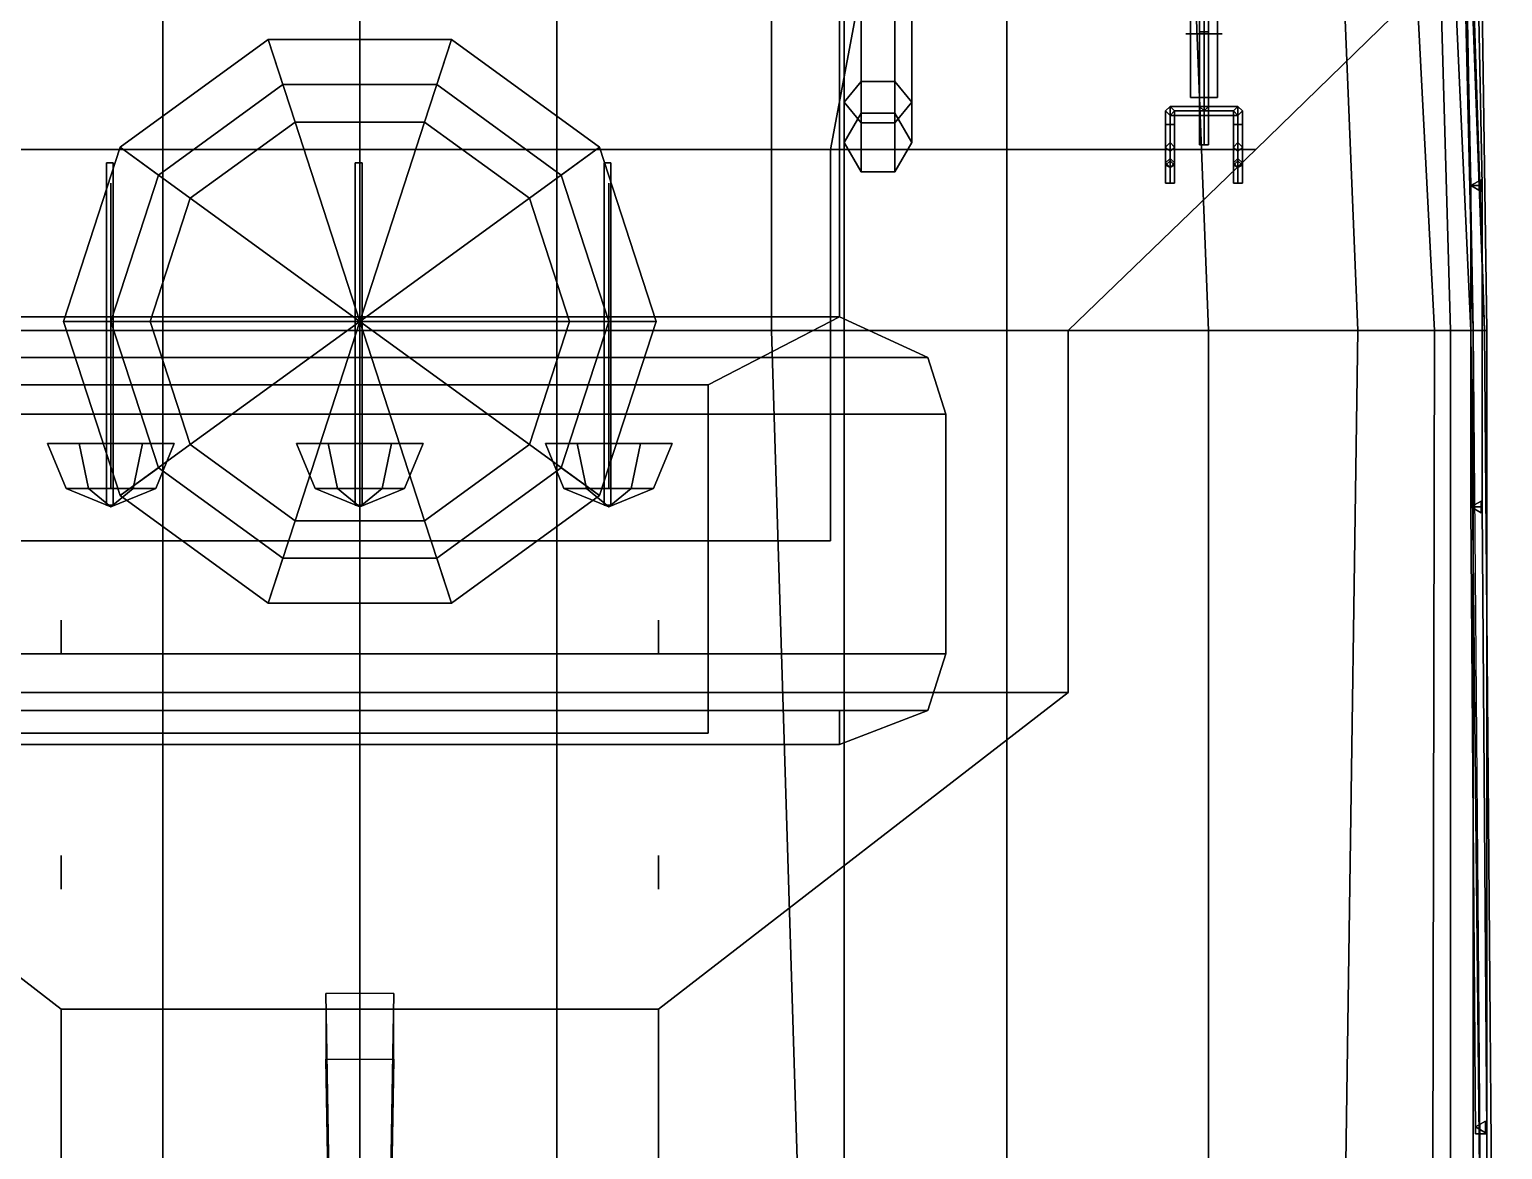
# Model space of a CAD drawing. Header units: millimetres. Extents: x -5 to 5, y -53 to 71.
# Drawn here: x -1.46 to 5.05, y 10.51 to 15.46 of the extents above; entities that cross this region are included whole.
import ezdxf

# ---------------------------------------------------------------- set-up
doc = ezdxf.new("R2010")
doc.units = ezdxf.units.MM
for name, color, linetype in [('boat', 3, 'Continuous'), ('railings', 6, 'Continuous'), ('sleeve', 5, 'Continuous')]:
    doc.layers.add(name, color=color, linetype=linetype)

msp = doc.modelspace()

# ---------------------------------------------------------------- linework, layer by layer
for points in [[(0, 23.96, 5.46), (-2.14, 23.96, 5.44), (-2.14, 14.13, 5.44), (0, 14.13, 5.46)], [(-1.82, 23.96, -2.62), (-0.87, 23.96, -2.79), (-0.87, 14.13, -2.87), (-1.82, 14.13, -2.8)], [(0, 14.13, -2.91), (-0.87, 14.13, -2.87), (-0.87, 23.96, -2.79), (0, 23.96, -2.91)], [(0, 23.96, -2.91), (0.87, 23.96, -2.79), (0.87, 14.13, -2.87), (0, 14.13, -2.91)], [(0, 14.13, 5.46), (2.14, 14.13, 5.44), (2.14, 23.96, 5.44), (0, 23.96, 5.46)], [(1.82, 14.13, -2.8), (0.87, 14.13, -2.87), (0.87, 23.96, -2.79), (1.82, 23.96, -2.62)], [(2.86, 14.13, -2.58), (1.82, 14.13, -2.8), (1.82, 23.96, -2.62), (2.86, 23.96, -2.34)], [(2.14, 14.13, 5.44), (4.82, 14.13, 5.3), (4.54, 23.96, 5.34), (2.14, 23.96, 5.44)], [(3.75, 14.13, -2.24), (2.86, 14.13, -2.58), (2.86, 23.96, -2.34), (3.37, 23.96, -2.08)], [(4.41, 14.13, -1.78), (3.75, 14.13, -2.24), (3.37, 23.96, -2.08), (4.01, 23.96, -1.58)], [(4.75, 14.13, -1.2), (4.41, 14.13, -1.78), (4.01, 23.96, -1.58), (4.24, 23.96, -1.2)], [(4.91, 14.13, -0.54), (4.75, 14.13, -1.2), (4.24, 23.96, -1.2), (4.46, 23.96, -0.54)], [(4.97, 14.13, 0.07), (4.91, 14.13, -0.54), (4.46, 23.96, -0.54), (4.61, 23.96, 0.07)], [(4.82, 14.13, 5.3), (4.98, 14.13, 5.25), (4.84, 23.96, 5.29), (4.54, 23.96, 5.34)], [(4.97, 14.13, 1.33), (4.97, 14.13, 0.07), (4.61, 23.96, 0.07), (4.65, 23.96, 1.33)], [(4.92, 14.13, 2.83), (4.97, 14.13, 1.33), (4.65, 23.96, 1.33), (4.69, 23.96, 2.83)], [(4.92, 14.13, 4.84), (4.92, 14.13, 2.83), (4.69, 23.96, 2.83), (4.74, 23.96, 4.15)], [(4.98, 14.13, 5.25), (4.92, 14.13, 4.84), (4.74, 23.96, 4.15), (4.84, 23.96, 5.29)], [(2.08, 14.93, 5.32), (2.96, 19.61, 5.32), (2.96, 19.61, 7.5), (2.08, 14.93, 7.34)], [(2.12, 14.93, 7.34), (2.12, 19.61, 7.5), (2.12, 19.61, 9.34), (2.12, 14.93, 9.34)], [(2.12, 14.19, 11.21), (2.12, 18.68, 11.21), (2.12, 18.68, 9.34), (2.12, 14.19, 9.34)], [(2.12, 14.19, 9.34), (2.12, 18.68, 9.34), (2.12, 18.68, 11.21), (2.12, 14.19, 11.21)], [(2.12, 16.62, 9.34), (-2.12, 16.62, 9.34), (-2.12, 14.19, 9.34), (2.12, 14.19, 9.34)], [(3.96, 14.93, 7.34), (4.78, 15.73, 7.37), (-4.78, 15.73, 7.37), (-3.96, 14.93, 7.34)], [(-3.96, 14.93, 7.34), (-4.78, 15.73, 7.37), (4.78, 15.73, 7.37), (3.96, 14.93, 7.34)], [(3.96, 14.93, 8.36), (4.78, 15.73, 8.36), (4.78, 15.73, 7.37), (3.96, 14.93, 7.34)], [(3.96, 14.93, 7.34), (4.78, 15.73, 7.37), (4.78, 15.73, 8.36), (3.96, 14.93, 8.36)], [(-0.2862, 15.051, 12.35), (-0.4048, 15.4159, 12.15), (-1.0598, 14.94, 12.15), (-0.7494, 14.7145, 12.35)], [(-0.3399, 15.2162, 11.72), (-0.8899, 14.8166, 11.72), (-1.0598, 14.94, 11.9), (-0.4048, 15.4159, 11.9)], [(-0.4048, 15.4159, 11.9), (-1.0598, 14.94, 11.9), (-1.0598, 14.94, 12.15), (-0.4048, 15.4159, 12.15)], [(0.2862, 15.051, 12.35), (0.4048, 15.4159, 12.15), (-0.4048, 15.4159, 12.15), (-0.2862, 15.051, 12.35)], [(0.3399, 15.2162, 11.72), (-0.3399, 15.2162, 11.72), (-0.4048, 15.4159, 11.9), (0.4048, 15.4159, 11.9)], [(0.4048, 15.4159, 11.9), (-0.4048, 15.4159, 11.9), (-0.4048, 15.4159, 12.15), (0.4048, 15.4159, 12.15)], [(0.7494, 14.7145, 12.35), (1.0598, 14.94, 12.15), (0.4048, 15.4159, 12.15), (0.2862, 15.051, 12.35)], [(0.8899, 14.8166, 11.72), (0.3399, 15.2162, 11.72), (0.4048, 15.4159, 11.9), (1.0598, 14.94, 11.9)], [(1.0598, 14.94, 11.9), (0.4048, 15.4159, 11.9), (0.4048, 15.4159, 12.15), (1.0598, 14.94, 12.15)], [(-0.3399, 15.2162, 9.34), (-0.8899, 14.8166, 9.34), (-0.8899, 14.8166, 11.72), (-0.3399, 15.2162, 11.72)], [(0.3399, 15.2162, 9.34), (-0.3399, 15.2162, 9.34), (-0.3399, 15.2162, 11.72), (0.3399, 15.2162, 11.72)], [(0.8899, 14.8166, 9.34), (0.3399, 15.2162, 9.34), (0.3399, 15.2162, 11.72), (0.8899, 14.8166, 11.72)], [(0, 14.17, 12.49), (-0.2862, 15.051, 12.35), (-0.7494, 14.7145, 12.35), (0, 14.17, 12.49)], [(0, 14.17, 12.49), (0.2862, 15.051, 12.35), (-0.2862, 15.051, 12.35), (0, 14.17, 12.49)], [(0, 14.17, 12.49), (0.7494, 14.7145, 12.35), (0.2862, 15.051, 12.35), (0, 14.17, 12.49)], [(-3.13, 14.13, 7.34), (-3.96, 14.93, 7.34), (3.96, 14.93, 7.34), (3.13, 14.13, 7.34)], [(3.13, 14.13, 7.34), (3.96, 14.93, 7.34), (-3.96, 14.93, 7.34), (-3.13, 14.13, 7.34)], [(-2.08, 14.93, 7.34), (-2.08, 14.93, 5.32), (2.08, 14.93, 5.32), (2.08, 14.93, 7.34)], [(2.08, 14.93, 7.34), (2.08, 14.93, 5.32), (-2.08, 14.93, 5.32), (-2.08, 14.93, 7.34)], [(-0.7494, 14.7145, 12.35), (-1.0598, 14.94, 12.15), (-1.31, 14.17, 12.15), (-0.9263, 14.17, 12.35)], [(-0.8899, 14.8166, 11.72), (-1.1, 14.17, 11.72), (-1.31, 14.17, 11.9), (-1.0598, 14.94, 11.9)], [(-1.0598, 14.94, 11.9), (-1.31, 14.17, 11.9), (-1.31, 14.17, 12.15), (-1.0598, 14.94, 12.15)], [(0.9263, 14.17, 12.35), (1.31, 14.17, 12.15), (1.0598, 14.94, 12.15), (0.7494, 14.7145, 12.35)], [(1.1, 14.17, 11.72), (0.8899, 14.8166, 11.72), (1.0598, 14.94, 11.9), (1.31, 14.17, 11.9)], [(1.31, 14.17, 11.9), (1.0598, 14.94, 11.9), (1.0598, 14.94, 12.15), (1.31, 14.17, 12.15)], [(2.08, 13.2, 5.32), (2.08, 14.93, 5.32), (2.08, 14.93, 7.34), (2.08, 13.2, 7.34)], [(2.12, 14.19, 7.34), (2.12, 14.93, 7.34), (2.12, 14.93, 9.34), (2.12, 14.19, 9.34)], [(3.13, 14.13, 7.34), (3.96, 14.93, 7.34), (3.96, 14.93, 8.36), (3.13, 14.13, 8.36)], [(3.13, 14.13, 8.36), (3.96, 14.93, 8.36), (3.96, 14.93, 7.34), (3.13, 14.13, 7.34)], [(-1.09, 13.3583, 13.0227), (-1.12, 13.3583, 13.04), (-1.12, 14.87, 13.04), (-1.09, 14.87, 13.0227)], [(-1.12, 13.3583, 13.04), (-1.09, 13.3583, 13.0573), (-1.09, 14.87, 13.0573), (-1.12, 14.87, 13.04)], [(-1.12, 14.87, 13.04), (-1.09, 14.87, 13.0573), (-1.09, 14.87, 13.0227)], [(-1.09, 13.3583, 13.0573), (-1.09, 13.3583, 13.0227), (-1.09, 14.87, 13.0227), (-1.09, 14.87, 13.0573)], [(-0.02, 13.3583, 13.04), (0.01, 13.3583, 13.0573), (0.01, 14.87, 13.0573), (-0.02, 14.87, 13.04)], [(0.01, 13.3583, 13.0227), (-0.02, 13.3583, 13.04), (-0.02, 14.87, 13.04), (0.01, 14.87, 13.0227)], [(-0.02, 14.87, 13.04), (0.01, 14.87, 13.0573), (0.01, 14.87, 13.0227)], [(0.01, 13.3583, 13.0573), (0.01, 13.3583, 13.0227), (0.01, 14.87, 13.0227), (0.01, 14.87, 13.0573)], [(1.11, 13.3583, 13.0227), (1.08, 13.3583, 13.04), (1.08, 14.87, 13.04), (1.11, 14.87, 13.0227)], [(1.08, 13.3583, 13.04), (1.11, 13.3583, 13.0573), (1.11, 14.87, 13.0573), (1.08, 14.87, 13.04)], [(1.08, 14.87, 13.04), (1.11, 14.87, 13.0573), (1.11, 14.87, 13.0227)], [(1.11, 13.3583, 13.0573), (1.11, 13.3583, 13.0227), (1.11, 14.87, 13.0227), (1.11, 14.87, 13.0573)], [(-0.8899, 14.8166, 9.34), (-1.1, 14.17, 9.34), (-1.1, 14.17, 11.72), (-0.8899, 14.8166, 11.72)], [(-1.1, 13.5237, 12.15), (-1.1, 14.78, 12.15), (-1.1, 13.62, 12.8), (-1.1, 13.43, 12.87)], [(-1.1, 13.43, 12.87), (-1.1, 13.62, 12.8), (-1.1, 14.78, 12.15), (-1.1, 13.5237, 12.15)], [(0, 13.43, 12.87), (0, 13.62, 12.8), (0, 14.78, 12.15), (0, 13.25, 12.15)], [(0, 13.25, 12.15), (0, 14.78, 12.15), (0, 13.62, 12.8), (0, 13.43, 12.87)], [(1.1, 14.17, 9.34), (0.8899, 14.8166, 9.34), (0.8899, 14.8166, 11.72), (1.1, 14.17, 11.72)], [(1.1, 13.43, 12.87), (1.1, 13.62, 12.8), (1.1, 14.78, 12.15), (1.1, 13.5237, 12.15)], [(1.1, 13.5237, 12.15), (1.1, 14.78, 12.15), (1.1, 13.62, 12.8), (1.1, 13.43, 12.87)], [(0, 14.17, 12.49), (-0.7494, 14.7145, 12.35), (-0.9263, 14.17, 12.35), (0, 14.17, 12.49)], [(0, 14.17, 12.49), (0.9263, 14.17, 12.35), (0.7494, 14.7145, 12.35), (0, 14.17, 12.49)], [(-3.13, 12.53, 7.34), (-3.13, 14.13, 7.34), (3.13, 14.13, 7.34), (3.13, 12.53, 7.34)], [(3.13, 12.53, 7.34), (3.13, 14.13, 7.34), (-3.13, 14.13, 7.34), (-3.13, 12.53, 7.34)], [(-2.51, 14.01, 9.34), (-2.12, 14.19, 9.34), (2.12, 14.19, 9.34), (2.51, 14.01, 9.34)], [(2.51, 14.01, 9.34), (2.12, 14.19, 9.34), (-2.12, 14.19, 9.34), (-2.51, 14.01, 9.34)], [(0, 14.13, 5.46), (-2.14, 14.13, 5.44), (-2.14, 9.57, 5.44), (0, 9.57, 5.44)], [(-1.82, 14.13, -2.8), (-0.87, 14.13, -2.87), (-0.87, 4.42, -2.9), (-2.12, 4.42, -2.82)], [(-0.9263, 14.17, 12.35), (-1.31, 14.17, 12.15), (-1.0598, 13.4, 12.15), (-0.7494, 13.6255, 12.35)], [(-1.1, 14.17, 11.72), (-0.8899, 13.5234, 11.72), (-1.0598, 13.4, 11.9), (-1.31, 14.17, 11.9)], [(-1.31, 14.17, 11.9), (-1.0598, 13.4, 11.9), (-1.0598, 13.4, 12.15), (-1.31, 14.17, 12.15)], [(-1.1, 14.17, 9.34), (-0.8899, 13.5234, 9.34), (-0.8899, 13.5234, 11.72), (-1.1, 14.17, 11.72)], [(0, 14.17, 12.49), (-0.9263, 14.17, 12.35), (-0.7494, 13.6255, 12.35), (0, 14.17, 12.49)], [(0, 4.42, -2.91), (-0.87, 4.42, -2.9), (-0.87, 14.13, -2.87), (0, 14.13, -2.91)], [(0, 14.17, 12.49), (-0.7494, 13.6255, 12.35), (-0.2862, 13.289, 12.35), (0, 14.17, 12.49)], [(0, 14.17, 12.49), (-0.2862, 13.289, 12.35), (0.2862, 13.289, 12.35), (0, 14.17, 12.49)], [(0, 14.17, 12.49), (0.2862, 13.289, 12.35), (0.7494, 13.6255, 12.35), (0, 14.17, 12.49)], [(0, 14.17, 12.49), (0.7494, 13.6255, 12.35), (0.9263, 14.17, 12.35), (0, 14.17, 12.49)], [(0, 14.13, -2.91), (0.87, 14.13, -2.87), (0.87, 4.42, -2.9), (0, 4.42, -2.91)], [(0, 9.57, 5.44), (2.14, 9.57, 5.44), (2.14, 14.13, 5.44), (0, 14.13, 5.46)], [(0.7494, 13.6255, 12.35), (1.0598, 13.4, 12.15), (1.31, 14.17, 12.15), (0.9263, 14.17, 12.35)], [(2.12, 4.42, -2.82), (0.87, 4.42, -2.9), (0.87, 14.13, -2.87), (1.82, 14.13, -2.8)], [(0.8899, 13.5234, 11.72), (1.1, 14.17, 11.72), (1.31, 14.17, 11.9), (1.0598, 13.4, 11.9)], [(0.8899, 13.5234, 9.34), (1.1, 14.17, 9.34), (1.1, 14.17, 11.72), (0.8899, 13.5234, 11.72)], [(1.0598, 13.4, 11.9), (1.31, 14.17, 11.9), (1.31, 14.17, 12.15), (1.0598, 13.4, 12.15)], [(1.54, 13.89, 7.34), (2.12, 14.19, 7.34), (2.12, 14.19, 9.34), (1.54, 13.89, 9.34)], [(1.54, 13.89, 11.21), (2.12, 14.19, 11.21), (2.12, 14.19, 9.34), (1.54, 13.89, 9.34)], [(1.54, 13.89, 9.34), (2.12, 14.19, 9.34), (2.12, 14.19, 11.21), (1.54, 13.89, 11.21)], [(2.86, 4.42, -2.7), (2.12, 4.42, -2.82), (1.82, 14.13, -2.8), (2.86, 14.13, -2.58)], [(2.51, 14.01, 10.47), (2.12, 14.19, 10.47), (2.12, 14.19, 9.34), (2.51, 14.01, 9.34)], [(2.51, 14.01, 9.34), (2.12, 14.19, 9.34), (2.12, 14.19, 10.47), (2.51, 14.01, 10.47)], [(2.14, 9.57, 5.44), (4.82, 9.57, 5.3), (4.82, 14.13, 5.3), (2.14, 14.13, 5.44)], [(3.75, 4.42, -2.44), (2.86, 4.42, -2.7), (2.86, 14.13, -2.58), (3.75, 14.13, -2.24)], [(3.13, 12.53, 8.36), (3.13, 14.13, 8.36), (3.13, 14.13, 7.34), (3.13, 12.53, 7.34)], [(3.13, 12.53, 7.34), (3.13, 14.13, 7.34), (3.13, 14.13, 8.36), (3.13, 12.53, 8.36)], [(4.27, 4.42, -2.2), (3.75, 4.42, -2.44), (3.75, 14.13, -2.24), (4.41, 14.13, -1.78)], [(4.73, 4.42, -1.77), (4.27, 4.42, -2.2), (4.41, 14.13, -1.78), (4.75, 14.13, -1.2)], [(5.01, 4.42, -1.13), (4.73, 4.42, -1.77), (4.75, 14.13, -1.2), (4.91, 14.13, -0.54)], [(4.82, 9.57, 5.3), (4.98, 9.56, 5.25), (4.98, 14.13, 5.25), (4.82, 14.13, 5.3)], [(5.05, 4.42, -0.8), (5.01, 4.42, -1.13), (4.91, 14.13, -0.54), (4.97, 14.13, 0.07)], [(5, 4.42, 2.83), (5.05, 4.42, 1.33), (4.97, 14.13, 1.33), (4.92, 14.13, 2.83)], [(4.98, 9.56, 5.25), (4.92, 9.56, 4.84), (4.92, 14.13, 4.84), (4.98, 14.13, 5.25)], [(4.92, 9.56, 4.84), (4.92, 9.56, 2.83), (4.92, 14.13, 2.83), (4.92, 14.13, 4.84)], [(5.05, 4.42, 1.33), (5.05, 4.42, -0.8), (4.97, 14.13, 0.07), (4.97, 14.13, 1.33)], [(2.59, 13.76, 9.34), (2.51, 14.01, 9.34), (-2.51, 14.01, 9.34), (-2.59, 13.76, 9.34)], [(-2.59, 13.76, 9.34), (-2.51, 14.01, 9.34), (2.51, 14.01, 9.34), (2.59, 13.76, 9.34)], [(2.59, 13.76, 10.47), (2.51, 14.01, 10.47), (2.51, 14.01, 9.34), (2.59, 13.76, 9.34)], [(2.59, 13.76, 9.34), (2.51, 14.01, 9.34), (2.51, 14.01, 10.47), (2.59, 13.76, 10.47)], [(-1.54, 13.89, 9.34), (-1.54, 13.89, 7.34), (1.54, 13.89, 7.34), (1.54, 13.89, 9.34)], [(1.54, 12.35, 11.21), (1.54, 13.89, 11.21), (1.54, 13.89, 9.34), (1.54, 12.35, 9.34)], [(1.54, 12.35, 9.34), (1.54, 13.89, 9.34), (1.54, 13.89, 11.21), (1.54, 12.35, 11.21)], [(-2.59, 12.7, 9.34), (-2.59, 13.76, 9.34), (2.59, 13.76, 9.34), (2.59, 12.7, 9.34)], [(2.59, 12.7, 9.34), (2.59, 13.76, 9.34), (-2.59, 13.76, 9.34), (-2.59, 12.7, 9.34)], [(2.59, 12.7, 9.34), (2.59, 13.76, 9.34), (2.59, 13.76, 10.47), (2.59, 12.7, 10.47)], [(2.59, 12.7, 10.47), (2.59, 13.76, 10.47), (2.59, 13.76, 9.34), (2.59, 12.7, 9.34)], [(-1.298, 13.432, 13.04), (-1.38, 13.63, 13.04), (-1.24, 13.63, 13.2825), (-1.199, 13.432, 13.2115)], [(-1.199, 13.432, 12.8685), (-1.24, 13.63, 12.7975), (-1.38, 13.63, 13.04), (-1.298, 13.432, 13.04)], [(-1.298, 13.432, 13.04), (-1.38, 13.63, 13.04), (-1.24, 13.63, 12.7975), (-1.199, 13.432, 12.8685)], [(-1.199, 13.432, 13.2115), (-1.24, 13.63, 13.2825), (-1.38, 13.63, 13.04), (-1.298, 13.432, 13.04)], [(-1.199, 13.432, 13.2115), (-1.24, 13.63, 13.2825), (-0.96, 13.63, 13.2825), (-1.001, 13.432, 13.2115)], [(-1.001, 13.432, 12.8685), (-0.96, 13.63, 12.7975), (-1.24, 13.63, 12.7975), (-1.199, 13.432, 12.8685)], [(-1.199, 13.432, 12.8685), (-1.24, 13.63, 12.7975), (-0.96, 13.63, 12.7975), (-1.001, 13.432, 12.8685)], [(-1.001, 13.432, 13.2115), (-0.96, 13.63, 13.2825), (-1.24, 13.63, 13.2825), (-1.199, 13.432, 13.2115)], [(-0.7494, 13.6255, 12.35), (-1.0598, 13.4, 12.15), (-0.4048, 12.9241, 12.15), (-0.2862, 13.289, 12.35)], [(-1.001, 13.432, 13.2115), (-0.96, 13.63, 13.2825), (-0.82, 13.63, 13.04), (-0.902, 13.432, 13.04)], [(-0.902, 13.432, 13.04), (-0.82, 13.63, 13.04), (-0.96, 13.63, 12.7975), (-1.001, 13.432, 12.8685)], [(-1.001, 13.432, 12.8685), (-0.96, 13.63, 12.7975), (-0.82, 13.63, 13.04), (-0.902, 13.432, 13.04)], [(-0.902, 13.432, 13.04), (-0.82, 13.63, 13.04), (-0.96, 13.63, 13.2825), (-1.001, 13.432, 13.2115)], [(-0.099, 13.432, 13.2115), (-0.14, 13.63, 13.2825), (-0.28, 13.63, 13.04), (-0.198, 13.432, 13.04)], [(-0.198, 13.432, 13.04), (-0.28, 13.63, 13.04), (-0.14, 13.63, 12.7975), (-0.099, 13.432, 12.8685)], [(-0.099, 13.432, 12.8685), (-0.14, 13.63, 12.7975), (-0.28, 13.63, 13.04), (-0.198, 13.432, 13.04)], [(-0.198, 13.432, 13.04), (-0.28, 13.63, 13.04), (-0.14, 13.63, 13.2825), (-0.099, 13.432, 13.2115)], [(0.099, 13.432, 13.2115), (0.14, 13.63, 13.2825), (-0.14, 13.63, 13.2825), (-0.099, 13.432, 13.2115)], [(-0.099, 13.432, 12.8685), (-0.14, 13.63, 12.7975), (0.14, 13.63, 12.7975), (0.099, 13.432, 12.8685)], [(0.099, 13.432, 12.8685), (0.14, 13.63, 12.7975), (-0.14, 13.63, 12.7975), (-0.099, 13.432, 12.8685)], [(-0.099, 13.432, 13.2115), (-0.14, 13.63, 13.2825), (0.14, 13.63, 13.2825), (0.099, 13.432, 13.2115)], [(0.198, 13.432, 13.04), (0.28, 13.63, 13.04), (0.14, 13.63, 13.2825), (0.099, 13.432, 13.2115)], [(0.099, 13.432, 12.8685), (0.14, 13.63, 12.7975), (0.28, 13.63, 13.04), (0.198, 13.432, 13.04)], [(0.198, 13.432, 13.04), (0.28, 13.63, 13.04), (0.14, 13.63, 12.7975), (0.099, 13.432, 12.8685)], [(0.099, 13.432, 13.2115), (0.14, 13.63, 13.2825), (0.28, 13.63, 13.04), (0.198, 13.432, 13.04)], [(0.2862, 13.289, 12.35), (0.4048, 12.9241, 12.15), (1.0598, 13.4, 12.15), (0.7494, 13.6255, 12.35)], [(0.902, 13.432, 13.04), (0.82, 13.63, 13.04), (0.96, 13.63, 13.2825), (1.001, 13.432, 13.2115)], [(1.001, 13.432, 12.8685), (0.96, 13.63, 12.7975), (0.82, 13.63, 13.04), (0.902, 13.432, 13.04)], [(0.902, 13.432, 13.04), (0.82, 13.63, 13.04), (0.96, 13.63, 12.7975), (1.001, 13.432, 12.8685)], [(1.001, 13.432, 13.2115), (0.96, 13.63, 13.2825), (0.82, 13.63, 13.04), (0.902, 13.432, 13.04)], [(1.001, 13.432, 13.2115), (0.96, 13.63, 13.2825), (1.24, 13.63, 13.2825), (1.199, 13.432, 13.2115)], [(1.199, 13.432, 12.8685), (1.24, 13.63, 12.7975), (0.96, 13.63, 12.7975), (1.001, 13.432, 12.8685)], [(1.001, 13.432, 12.8685), (0.96, 13.63, 12.7975), (1.24, 13.63, 12.7975), (1.199, 13.432, 12.8685)], [(1.199, 13.432, 13.2115), (1.24, 13.63, 13.2825), (0.96, 13.63, 13.2825), (1.001, 13.432, 13.2115)], [(1.199, 13.432, 13.2115), (1.24, 13.63, 13.2825), (1.38, 13.63, 13.04), (1.298, 13.432, 13.04)], [(1.298, 13.432, 13.04), (1.38, 13.63, 13.04), (1.24, 13.63, 12.7975), (1.199, 13.432, 12.8685)], [(1.199, 13.432, 12.8685), (1.24, 13.63, 12.7975), (1.38, 13.63, 13.04), (1.298, 13.432, 13.04)], [(1.298, 13.432, 13.04), (1.38, 13.63, 13.04), (1.24, 13.63, 13.2825), (1.199, 13.432, 13.2115)], [(-0.8899, 13.5234, 11.72), (-0.3399, 13.1238, 11.72), (-0.4048, 12.9241, 11.9), (-1.0598, 13.4, 11.9)], [(-0.8899, 13.5234, 9.34), (-0.3399, 13.1238, 9.34), (-0.3399, 13.1238, 11.72), (-0.8899, 13.5234, 11.72)], [(0.3399, 13.1238, 11.72), (0.8899, 13.5234, 11.72), (1.0598, 13.4, 11.9), (0.4048, 12.9241, 11.9)], [(0.3399, 13.1238, 9.34), (0.8899, 13.5234, 9.34), (0.8899, 13.5234, 11.72), (0.3399, 13.1238, 11.72)], [(-1.1, 13.35, 13.04), (-1.298, 13.432, 13.04), (-1.199, 13.432, 13.2115), (-1.1, 13.35, 13.04)], [(-1.1, 13.35, 13.04), (-1.199, 13.432, 12.8685), (-1.298, 13.432, 13.04), (-1.1, 13.35, 13.04)], [(-1.1, 13.35, 13.04), (-1.298, 13.432, 13.04), (-1.199, 13.432, 12.8685), (-1.1, 13.35, 13.04)], [(-1.1, 13.35, 13.04), (-1.199, 13.432, 13.2115), (-1.298, 13.432, 13.04), (-1.1, 13.35, 13.04)], [(-1.1, 13.35, 13.04), (-1.199, 13.432, 13.2115), (-1.001, 13.432, 13.2115), (-1.1, 13.35, 13.04)], [(-1.1, 13.35, 13.04), (-1.001, 13.432, 12.8685), (-1.199, 13.432, 12.8685), (-1.1, 13.35, 13.04)], [(-1.1, 13.35, 13.04), (-1.199, 13.432, 12.8685), (-1.001, 13.432, 12.8685), (-1.1, 13.35, 13.04)], [(-1.1, 13.35, 13.04), (-1.001, 13.432, 13.2115), (-1.199, 13.432, 13.2115), (-1.1, 13.35, 13.04)], [(-1.1, 13.35, 13.04), (-1.001, 13.432, 13.2115), (-0.902, 13.432, 13.04), (-1.1, 13.35, 13.04)], [(-1.1, 13.35, 13.04), (-0.902, 13.432, 13.04), (-1.001, 13.432, 12.8685), (-1.1, 13.35, 13.04)], [(-1.1, 13.35, 13.04), (-1.001, 13.432, 12.8685), (-0.902, 13.432, 13.04), (-1.1, 13.35, 13.04)], [(-1.1, 13.35, 13.04), (-0.902, 13.432, 13.04), (-1.001, 13.432, 13.2115), (-1.1, 13.35, 13.04)], [(0, 13.35, 13.04), (-0.099, 13.432, 13.2115), (-0.198, 13.432, 13.04), (0, 13.35, 13.04)], [(0, 13.35, 13.04), (-0.198, 13.432, 13.04), (-0.099, 13.432, 12.8685), (0, 13.35, 13.04)], [(0, 13.35, 13.04), (-0.099, 13.432, 12.8685), (-0.198, 13.432, 13.04), (0, 13.35, 13.04)], [(0, 13.35, 13.04), (-0.198, 13.432, 13.04), (-0.099, 13.432, 13.2115), (0, 13.35, 13.04)], [(0, 13.35, 13.04), (0.099, 13.432, 13.2115), (-0.099, 13.432, 13.2115), (0, 13.35, 13.04)], [(0, 13.35, 13.04), (-0.099, 13.432, 12.8685), (0.099, 13.432, 12.8685), (0, 13.35, 13.04)], [(0, 13.35, 13.04), (0.099, 13.432, 12.8685), (-0.099, 13.432, 12.8685), (0, 13.35, 13.04)], [(0, 13.35, 13.04), (-0.099, 13.432, 13.2115), (0.099, 13.432, 13.2115), (0, 13.35, 13.04)], [(0, 13.35, 13.04), (0.198, 13.432, 13.04), (0.099, 13.432, 13.2115), (0, 13.35, 13.04)], [(0, 13.35, 13.04), (0.099, 13.432, 12.8685), (0.198, 13.432, 13.04), (0, 13.35, 13.04)], [(0, 13.35, 13.04), (0.198, 13.432, 13.04), (0.099, 13.432, 12.8685), (0, 13.35, 13.04)], [(0, 13.35, 13.04), (0.099, 13.432, 13.2115), (0.198, 13.432, 13.04), (0, 13.35, 13.04)], [(1.1, 13.35, 13.04), (0.902, 13.432, 13.04), (1.001, 13.432, 13.2115), (1.1, 13.35, 13.04)], [(1.1, 13.35, 13.04), (1.001, 13.432, 12.8685), (0.902, 13.432, 13.04), (1.1, 13.35, 13.04)], [(1.1, 13.35, 13.04), (0.902, 13.432, 13.04), (1.001, 13.432, 12.8685), (1.1, 13.35, 13.04)], [(1.1, 13.35, 13.04), (1.001, 13.432, 13.2115), (0.902, 13.432, 13.04), (1.1, 13.35, 13.04)], [(1.1, 13.35, 13.04), (1.001, 13.432, 13.2115), (1.199, 13.432, 13.2115), (1.1, 13.35, 13.04)], [(1.1, 13.35, 13.04), (1.199, 13.432, 12.8685), (1.001, 13.432, 12.8685), (1.1, 13.35, 13.04)], [(1.1, 13.35, 13.04), (1.001, 13.432, 12.8685), (1.199, 13.432, 12.8685), (1.1, 13.35, 13.04)], [(1.1, 13.35, 13.04), (1.199, 13.432, 13.2115), (1.001, 13.432, 13.2115), (1.1, 13.35, 13.04)], [(1.1, 13.35, 13.04), (1.199, 13.432, 13.2115), (1.298, 13.432, 13.04), (1.1, 13.35, 13.04)], [(1.1, 13.35, 13.04), (1.298, 13.432, 13.04), (1.199, 13.432, 12.8685), (1.1, 13.35, 13.04)], [(1.1, 13.35, 13.04), (1.199, 13.432, 12.8685), (1.298, 13.432, 13.04), (1.1, 13.35, 13.04)], [(1.1, 13.35, 13.04), (1.298, 13.432, 13.04), (1.199, 13.432, 13.2115), (1.1, 13.35, 13.04)], [(-1.0598, 13.4, 11.9), (-0.4048, 12.9241, 11.9), (-0.4048, 12.9241, 12.15), (-1.0598, 13.4, 12.15)], [(0.4048, 12.9241, 11.9), (1.0598, 13.4, 11.9), (1.0598, 13.4, 12.15), (0.4048, 12.9241, 12.15)], [(-0.2862, 13.289, 12.35), (-0.4048, 12.9241, 12.15), (0.4048, 12.9241, 12.15), (0.2862, 13.289, 12.35)], [(-2.08, 13.2, 7.34), (-2.08, 13.2, 5.32), (2.08, 13.2, 5.32), (2.08, 13.2, 7.34)], [(-0.3399, 13.1238, 11.72), (0.3399, 13.1238, 11.72), (0.4048, 12.9241, 11.9), (-0.4048, 12.9241, 11.9)], [(-0.3399, 13.1238, 9.34), (0.3399, 13.1238, 9.34), (0.3399, 13.1238, 11.72), (-0.3399, 13.1238, 11.72)], [(-0.4048, 12.9241, 11.9), (0.4048, 12.9241, 11.9), (0.4048, 12.9241, 12.15), (-0.4048, 12.9241, 12.15)], [(-1.32, 12.7, 5.44), (-1.32, 12.85, 5.44), (-1.32, 12.85, 7.34), (-1.32, 12.7, 7.34)], [(-1.32, 12.7, 7.34), (-1.32, 12.85, 7.34), (-1.32, 12.85, 5.44), (-1.32, 12.7, 5.44)], [(1.32, 12.7, 7.34), (1.32, 12.85, 7.34), (1.32, 12.85, 5.44), (1.32, 12.7, 5.44)], [(1.32, 12.7, 5.44), (1.32, 12.85, 5.44), (1.32, 12.85, 7.34), (1.32, 12.7, 7.34)], [(-2.59, 12.7, 9.34), (-2.51, 12.45, 9.34), (2.51, 12.45, 9.34), (2.59, 12.7, 9.34)], [(2.59, 12.7, 9.34), (2.51, 12.45, 9.34), (-2.51, 12.45, 9.34), (-2.59, 12.7, 9.34)], [(2.51, 12.45, 9.34), (2.59, 12.7, 9.34), (2.59, 12.7, 10.47), (2.51, 12.45, 10.47)], [(2.51, 12.45, 10.47), (2.59, 12.7, 10.47), (2.59, 12.7, 9.34), (2.51, 12.45, 9.34)], [(1.32, 11.13, 7.34), (3.13, 12.53, 7.34), (-3.13, 12.53, 7.34), (-1.32, 11.13, 7.34)], [(-1.32, 11.13, 7.34), (-3.13, 12.53, 7.34), (3.13, 12.53, 7.34), (1.32, 11.13, 7.34)], [(-1.32, 11.13, 7.34), (-3.13, 12.53, 7.34), (-3.13, 12.53, 8.36), (-1.32, 11.13, 8.36)], [(-1.32, 11.13, 8.36), (-3.13, 12.53, 8.36), (-3.13, 12.53, 7.34), (-1.32, 11.13, 7.34)], [(1.32, 11.13, 7.34), (3.13, 12.53, 7.34), (3.13, 12.53, 8.36), (1.32, 11.13, 8.36)], [(1.32, 11.13, 8.36), (3.13, 12.53, 8.36), (3.13, 12.53, 7.34), (1.32, 11.13, 7.34)], [(2.51, 12.45, 9.34), (2.12, 12.3, 9.34), (-2.12, 12.3, 9.34), (-2.51, 12.45, 9.34)], [(-2.51, 12.45, 9.34), (-2.12, 12.3, 9.34), (2.12, 12.3, 9.34), (2.51, 12.45, 9.34)], [(2.12, 12.3, 9.34), (2.51, 12.45, 9.34), (2.51, 12.45, 10.47), (2.12, 12.3, 10.47)], [(2.12, 12.3, 10.47), (2.51, 12.45, 10.47), (2.51, 12.45, 9.34), (2.12, 12.3, 9.34)], [(2.12, 12.3, 7.34), (2.12, 12.45, 7.34), (2.12, 12.45, 9.34), (2.12, 12.3, 9.34)], [(2.12, 12.3, 9.34), (2.12, 12.45, 9.34), (2.12, 12.45, 7.34), (2.12, 12.3, 7.34)], [(1.54, 12.35, 9.34), (-1.54, 12.35, 9.34), (-1.54, 12.35, 11.21), (1.54, 12.35, 11.21)], [(1.54, 12.35, 11.21), (-1.54, 12.35, 11.21), (-1.54, 12.35, 9.34), (1.54, 12.35, 9.34)], [(-2.12, 12.3, 9.34), (2.12, 12.3, 9.34), (2.12, 12.3, 10.47), (-2.12, 12.3, 10.47)], [(-2.12, 12.3, 10.47), (2.12, 12.3, 10.47), (2.12, 12.3, 9.34), (-2.12, 12.3, 9.34)], [(-1.32, 11.66, 7.34), (-1.32, 11.81, 7.34), (-1.32, 11.81, 5.44), (-1.32, 11.66, 5.44)], [(-1.32, 11.66, 5.44), (-1.32, 11.81, 5.44), (-1.32, 11.81, 7.34), (-1.32, 11.66, 7.34)], [(1.32, 11.66, 5.44), (1.32, 11.81, 5.44), (1.32, 11.81, 7.34), (1.32, 11.66, 7.34)], [(1.32, 11.66, 7.34), (1.32, 11.81, 7.34), (1.32, 11.81, 5.44), (1.32, 11.66, 5.44)], [(-0.1, 8.18, 25.67), (-0.15, 11.2, 5.44), (-0.15, 10.91, 5.44), (-0.1, 8, 25.67)], [(0.1, 8.18, 25.67), (0.15, 11.2, 5.44), (-0.15, 11.2, 5.44), (-0.1, 8.18, 25.67)], [(0.15, 10.91, 5.44), (0.15, 11.2, 5.44), (0.1, 8.18, 25.67), (0.1, 8, 25.67)], [(1.32, 8.84, 7.34), (1.32, 11.13, 7.34), (-1.32, 11.13, 7.34), (-1.32, 8.84, 7.34)], [(-1.32, 8.84, 7.34), (-1.32, 11.13, 7.34), (1.32, 11.13, 7.34), (1.32, 8.84, 7.34)], [(-1.32, 8.84, 8.36), (-1.32, 11.13, 8.36), (-1.32, 11.13, 7.34), (-1.32, 8.84, 7.34)], [(-1.32, 8.84, 7.34), (-1.32, 11.13, 7.34), (-1.32, 11.13, 8.36), (-1.32, 8.84, 8.36)], [(1.32, 8.84, 8.36), (1.32, 11.13, 8.36), (1.32, 11.13, 7.34), (1.32, 8.84, 7.34)], [(1.32, 8.84, 7.34), (1.32, 11.13, 7.34), (1.32, 11.13, 8.36), (1.32, 8.84, 8.36)], [(-0.1, 8, 25.67), (-0.15, 10.91, 5.44), (0.15, 10.91, 5.44), (0.1, 8, 25.67)]]:
    msp.add_3dface(points)
at = {"layer": 'boat'}
for points in [[(2.215, 15.57, 7.0899), (2.14, 15.57, 6.96), (2.14, 15.1387, 6.7813), (2.215, 15.0468, 6.8732)], [(2.14, 15.57, 6.96), (2.215, 15.57, 6.8301), (2.215, 15.2305, 6.6895), (2.14, 15.1387, 6.7813)], [(2.215, 15.0468, 5.8268), (2.14, 15.1387, 5.9187), (2.14, 15.57, 5.74), (2.215, 15.57, 5.6101)], [(2.14, 15.1387, 5.9187), (2.215, 15.2305, 6.0105), (2.215, 15.57, 5.8699), (2.14, 15.57, 5.74)], [(2.365, 15.57, 7.0899), (2.215, 15.57, 7.0899), (2.215, 15.0468, 6.8732), (2.365, 15.0468, 6.8732)], [(2.215, 15.57, 6.8301), (2.365, 15.57, 6.8301), (2.365, 15.2305, 6.6895), (2.215, 15.2305, 6.6895)], [(2.365, 15.0468, 5.8268), (2.215, 15.0468, 5.8268), (2.215, 15.57, 5.6101), (2.365, 15.57, 5.6101)], [(2.215, 15.2305, 6.0105), (2.365, 15.2305, 6.0105), (2.365, 15.57, 5.8699), (2.215, 15.57, 5.8699)], [(2.215, 15.2305, 6.6895), (2.215, 15.57, 6.8301), (2.215, 15.57, 5.8699), (2.215, 15.2305, 6.0105)], [(2.215, 15.2305, 6.0105), (2.215, 15.57, 5.8699), (2.215, 15.57, 6.8301), (2.215, 15.2305, 6.6895)], [(2.44, 15.57, 6.96), (2.365, 15.57, 7.0899), (2.365, 15.0468, 6.8732), (2.44, 15.1387, 6.7813)], [(2.365, 15.57, 6.8301), (2.44, 15.57, 6.96), (2.44, 15.1387, 6.7813), (2.365, 15.2305, 6.6895)], [(2.44, 15.1387, 5.9187), (2.365, 15.0468, 5.8268), (2.365, 15.57, 5.6101), (2.44, 15.57, 5.74)], [(2.365, 15.2305, 6.0105), (2.44, 15.1387, 5.9187), (2.44, 15.57, 5.74), (2.365, 15.57, 5.8699)], [(2.14, 15.1387, 6.7813), (2.215, 15.2305, 6.6895), (2.215, 15.0899, 6.35), (2.14, 14.96, 6.35)], [(2.14, 14.96, 6.35), (2.215, 15.0899, 6.35), (2.215, 15.2305, 6.0105), (2.14, 15.1387, 5.9187)], [(2.215, 15.2305, 6.6895), (2.365, 15.2305, 6.6895), (2.365, 15.0899, 6.35), (2.215, 15.0899, 6.35)], [(2.215, 15.0899, 6.35), (2.215, 15.2305, 6.6895), (2.215, 15.2305, 6.0105), (2.215, 15.0899, 6.35)], [(2.215, 15.0899, 6.35), (2.215, 15.2305, 6.0105), (2.215, 15.2305, 6.6895), (2.215, 15.0899, 6.35)], [(2.215, 15.0899, 6.35), (2.365, 15.0899, 6.35), (2.365, 15.2305, 6.0105), (2.215, 15.2305, 6.0105)], [(2.365, 15.2305, 6.6895), (2.44, 15.1387, 6.7813), (2.44, 14.96, 6.35), (2.365, 15.0899, 6.35)], [(2.365, 15.0899, 6.35), (2.44, 14.96, 6.35), (2.44, 15.1387, 5.9187), (2.365, 15.2305, 6.0105)], [(2.215, 15.0468, 6.8732), (2.14, 15.1387, 6.7813), (2.14, 14.96, 6.35), (2.215, 14.8301, 6.35)], [(2.215, 14.8301, 6.35), (2.14, 14.96, 6.35), (2.14, 15.1387, 5.9187), (2.215, 15.0468, 5.8268)], [(2.44, 15.1387, 6.7813), (2.365, 15.0468, 6.8732), (2.365, 14.8301, 6.35), (2.44, 14.96, 6.35)], [(2.44, 14.96, 6.35), (2.365, 14.8301, 6.35), (2.365, 15.0468, 5.8268), (2.44, 15.1387, 5.9187)], [(2.365, 15.0468, 6.8732), (2.215, 15.0468, 6.8732), (2.215, 14.8301, 6.35), (2.365, 14.8301, 6.35)], [(2.365, 14.8301, 6.35), (2.215, 14.8301, 6.35), (2.215, 15.0468, 5.8268), (2.365, 15.0468, 5.8268)]]:
    msp.add_3dface(points, dxfattribs=at)
at = {"layer": 'railings'}
for points in [[(4.91, 14.77, 6.35), (4.76, 21.81, 6.35), (4.82, 21.81, 6.35), (4.96, 14.77, 6.35)], [(4.96, 14.77, 6.35), (4.82, 21.81, 6.35), (4.76, 21.81, 6.35), (4.91, 14.77, 6.35)], [(4.955, 14.796, 5.43), (4.91, 14.77, 5.43), (4.91, 14.77, 6.35), (4.955, 14.796, 6.35)], [(4.955, 14.744, 5.43), (4.955, 14.796, 5.43), (4.955, 14.796, 6.35), (4.955, 14.744, 6.35)], [(4.91, 14.77, 5.43), (4.955, 14.744, 5.43), (4.955, 14.744, 6.35), (4.91, 14.77, 6.35)], [(4.96, 13.35, 6.35), (4.96, 14.77, 6.35), (4.91, 14.77, 6.35), (4.91, 13.35, 6.35)], [(4.91, 13.35, 6.35), (4.91, 14.77, 6.35), (4.96, 14.77, 6.35), (4.96, 13.35, 6.35)], [(4.955, 13.376, 5.43), (4.91, 13.35, 5.43), (4.91, 13.35, 6.35), (4.955, 13.376, 6.35)], [(4.91, 13.35, 5.43), (4.955, 13.324, 5.43), (4.955, 13.324, 6.35), (4.91, 13.35, 6.35)], [(4.93, 10.58, 6.35), (4.91, 13.35, 6.35), (4.96, 13.35, 6.35), (4.98, 10.58, 6.35)], [(4.98, 10.58, 6.35), (4.96, 13.35, 6.35), (4.91, 13.35, 6.35), (4.93, 10.58, 6.35)], [(4.955, 13.324, 5.43), (4.955, 13.376, 5.43), (4.955, 13.376, 6.35), (4.955, 13.324, 6.35)], [(4.975, 10.636, 5.43), (4.93, 10.61, 5.43), (4.93, 10.61, 6.35), (4.975, 10.636, 6.35)], [(4.975, 10.584, 5.43), (4.975, 10.636, 5.43), (4.975, 10.636, 6.35), (4.975, 10.584, 6.35)], [(4.93, 10.61, 5.43), (4.975, 10.584, 5.43), (4.975, 10.584, 6.35), (4.93, 10.61, 6.35)]]:
    msp.add_3dface(points, dxfattribs=at)
at = {"layer": 'sleeve'}
for points in [[(3.6708, 15.97, 8.6), (3.6708, 15.97, 8.48), (3.6708, 15.16, 8.48), (3.6708, 15.16, 8.6)], [(3.6708, 15.16, 8.6), (3.7908, 15.16, 8.6), (3.7908, 15.97, 8.6), (3.6708, 15.97, 8.6)], [(3.6708, 15.97, 8.48), (3.7908, 15.97, 8.48), (3.7908, 15.16, 8.48), (3.6708, 15.16, 8.48)], [(3.7908, 15.16, 8.6), (3.7908, 15.16, 8.48), (3.7908, 15.97, 8.48), (3.7908, 15.97, 8.6)], [(3.7308, 15.55, 8.48), (3.7108, 15.55, 8.46), (3.7108, 15.12, 8.46), (3.7308, 15.1, 8.48)], [(3.7108, 15.55, 8.46), (3.7308, 15.55, 8.44), (3.7308, 15.1, 8.44), (3.7108, 15.12, 8.46)], [(3.7508, 15.55, 8.46), (3.7308, 15.55, 8.48), (3.7308, 15.1, 8.48), (3.7508, 15.12, 8.46)], [(3.7308, 15.55, 8.44), (3.7508, 15.55, 8.46), (3.7508, 15.12, 8.46), (3.7308, 15.1, 8.44)], [(3.7708, 15.44, 8.8807), (3.8108, 15.44, 8.95), (3.6508, 15.44, 8.95), (3.6908, 15.44, 8.8807)], [(3.6908, 15.44, 8.8807), (3.6508, 15.44, 8.95), (3.8108, 15.44, 8.95), (3.7708, 15.44, 8.8807)], [(3.6508, 15.44, 8.95), (3.6908, 15.44, 9.0193), (3.7708, 15.44, 9.0193), (3.8108, 15.44, 8.95)], [(3.8108, 15.44, 8.95), (3.7708, 15.44, 9.0193), (3.6908, 15.44, 9.0193), (3.6508, 15.44, 8.95)], [(3.7308, 15.45, 8.87), (3.7108, 15.45, 8.85), (3.7108, 14.95, 8.85), (3.7308, 14.95, 8.87)], [(3.7108, 15.45, 8.85), (3.7308, 15.45, 8.83), (3.7308, 14.95, 8.83), (3.7108, 14.95, 8.85)], [(3.7508, 15.45, 8.85), (3.7308, 15.45, 8.83), (3.7108, 15.45, 8.85), (3.7308, 15.45, 8.87)], [(3.7508, 15.45, 8.85), (3.7308, 15.45, 8.87), (3.7308, 14.95, 8.87), (3.7508, 14.95, 8.85)], [(3.7308, 15.45, 8.83), (3.7508, 15.45, 8.85), (3.7508, 14.95, 8.85), (3.7308, 14.95, 8.83)], [(3.7308, 15.44, 8.6), (3.7308, 15.3, 8.84), (3.7308, 15.2, 8.84), (3.7308, 15.35, 8.6)], [(3.7308, 15.35, 8.6), (3.7308, 15.2, 8.84), (3.7308, 15.3, 8.84), (3.7308, 15.44, 8.6)], [(3.5808, 15.12, 8.66), (3.5608, 15.1, 8.64), (3.5608, 15.04, 8.7), (3.5808, 15.04, 8.72)], [(3.5808, 15.12, 8.46), (3.5608, 15.1, 8.44), (3.5608, 15.1, 8.64), (3.5808, 15.12, 8.66)], [(3.6008, 15.1, 8.44), (3.5808, 15.12, 8.46), (3.8808, 15.12, 8.46), (3.8608, 15.1, 8.44)], [(3.5808, 15.12, 8.46), (3.6008, 15.1, 8.48), (3.8608, 15.1, 8.48), (3.8808, 15.12, 8.46)], [(3.6008, 15.1, 8.64), (3.5808, 15.12, 8.66), (3.5808, 15.04, 8.72), (3.6008, 15.04, 8.7)], [(3.6008, 15.1, 8.44), (3.5808, 15.12, 8.46), (3.5808, 15.12, 8.66), (3.6008, 15.1, 8.64)], [(3.6708, 15.16, 8.48), (3.7908, 15.16, 8.48), (3.7908, 15.16, 8.6), (3.6708, 15.16, 8.6)], [(3.8808, 15.12, 8.66), (3.8608, 15.1, 8.64), (3.8608, 15.04, 8.7), (3.8808, 15.04, 8.72)], [(3.8808, 15.12, 8.46), (3.8608, 15.1, 8.44), (3.8608, 15.1, 8.64), (3.8808, 15.12, 8.66)], [(3.9008, 15.1, 8.64), (3.8808, 15.12, 8.66), (3.8808, 15.04, 8.72), (3.9008, 15.04, 8.7)], [(3.9008, 15.1, 8.44), (3.8808, 15.12, 8.46), (3.8808, 15.12, 8.66), (3.9008, 15.1, 8.64)], [(3.5608, 15.1, 8.64), (3.5808, 15.08, 8.62), (3.5808, 15.04, 8.68), (3.5608, 15.04, 8.7)], [(3.5608, 15.1, 8.44), (3.5808, 15.08, 8.46), (3.5808, 15.08, 8.62), (3.5608, 15.1, 8.64)], [(3.5808, 15.04, 8.72), (3.5608, 15.04, 8.7), (3.5608, 14.94, 8.7), (3.5808, 14.96, 8.72)], [(3.5608, 15.04, 8.7), (3.5808, 15.04, 8.68), (3.5808, 14.96, 8.68), (3.5608, 14.94, 8.7)], [(3.5808, 15.08, 8.46), (3.6008, 15.1, 8.44), (3.8608, 15.1, 8.44), (3.8808, 15.08, 8.46)], [(3.6008, 15.1, 8.48), (3.5808, 15.08, 8.46), (3.8808, 15.08, 8.46), (3.8608, 15.1, 8.48)], [(3.5808, 15.08, 8.62), (3.6008, 15.1, 8.64), (3.6008, 15.04, 8.7), (3.5808, 15.04, 8.68)], [(3.5808, 15.08, 8.46), (3.6008, 15.1, 8.44), (3.6008, 15.1, 8.64), (3.5808, 15.08, 8.62)], [(3.6008, 15.04, 8.7), (3.5808, 15.04, 8.72), (3.5808, 14.96, 8.72), (3.6008, 14.94, 8.7)], [(3.5808, 15.04, 8.68), (3.6008, 15.04, 8.7), (3.6008, 14.94, 8.7), (3.5808, 14.96, 8.68)], [(3.8608, 15.1, 8.64), (3.8808, 15.08, 8.62), (3.8808, 15.04, 8.68), (3.8608, 15.04, 8.7)], [(3.8608, 15.1, 8.44), (3.8808, 15.08, 8.46), (3.8808, 15.08, 8.62), (3.8608, 15.1, 8.64)], [(3.8808, 15.04, 8.72), (3.8608, 15.04, 8.7), (3.8608, 14.94, 8.7), (3.8808, 14.96, 8.72)], [(3.8608, 15.04, 8.7), (3.8808, 15.04, 8.68), (3.8808, 14.96, 8.68), (3.8608, 14.94, 8.7)], [(3.8808, 15.08, 8.62), (3.9008, 15.1, 8.64), (3.9008, 15.04, 8.7), (3.8808, 15.04, 8.68)], [(3.8808, 15.08, 8.46), (3.9008, 15.1, 8.44), (3.9008, 15.1, 8.64), (3.8808, 15.08, 8.62)], [(3.9008, 15.04, 8.7), (3.8808, 15.04, 8.72), (3.8808, 14.96, 8.72), (3.9008, 14.94, 8.7)], [(3.8808, 15.04, 8.68), (3.9008, 15.04, 8.7), (3.9008, 14.94, 8.7), (3.8808, 14.96, 8.68)], [(3.5808, 14.96, 8.77), (3.5608, 14.94, 8.75), (3.5608, 14.87, 8.8), (3.5808, 14.89, 8.82)], [(3.5808, 14.88, 8.56), (3.5608, 14.86, 8.59), (3.5608, 14.94, 8.64), (3.5808, 14.96, 8.62)], [(3.5808, 14.96, 8.62), (3.5608, 14.94, 8.64), (3.5608, 14.94, 8.75), (3.5808, 14.96, 8.77)], [(3.5608, 14.94, 8.75), (3.5808, 14.92, 8.73), (3.5808, 14.85, 8.78), (3.5608, 14.87, 8.8)], [(3.5608, 14.94, 8.64), (3.5808, 14.92, 8.66), (3.5808, 14.92, 8.73), (3.5608, 14.94, 8.75)], [(3.5608, 14.86, 8.59), (3.5808, 14.85, 8.61), (3.5808, 14.92, 8.66), (3.5608, 14.94, 8.64)], [(3.6008, 14.94, 8.75), (3.5808, 14.96, 8.77), (3.5808, 14.89, 8.82), (3.6008, 14.87, 8.8)], [(3.6008, 14.86, 8.59), (3.5808, 14.88, 8.56), (3.5808, 14.96, 8.62), (3.6008, 14.94, 8.64)], [(3.6008, 14.94, 8.64), (3.5808, 14.96, 8.62), (3.5808, 14.96, 8.77), (3.6008, 14.94, 8.75)], [(3.5808, 14.92, 8.73), (3.6008, 14.94, 8.75), (3.6008, 14.87, 8.8), (3.5808, 14.85, 8.78)], [(3.5808, 14.92, 8.66), (3.6008, 14.94, 8.64), (3.6008, 14.94, 8.75), (3.5808, 14.92, 8.73)], [(3.5808, 14.85, 8.61), (3.6008, 14.86, 8.59), (3.6008, 14.94, 8.64), (3.5808, 14.92, 8.66)], [(3.7308, 14.95, 8.87), (3.7108, 14.95, 8.85), (3.7308, 14.95, 8.83), (3.7508, 14.95, 8.85)], [(3.8808, 14.96, 8.77), (3.8608, 14.94, 8.75), (3.8608, 14.87, 8.8), (3.8808, 14.89, 8.82)], [(3.8808, 14.88, 8.56), (3.8608, 14.86, 8.59), (3.8608, 14.94, 8.64), (3.8808, 14.96, 8.62)], [(3.8808, 14.96, 8.62), (3.8608, 14.94, 8.64), (3.8608, 14.94, 8.75), (3.8808, 14.96, 8.77)], [(3.8608, 14.94, 8.75), (3.8808, 14.92, 8.73), (3.8808, 14.85, 8.78), (3.8608, 14.87, 8.8)], [(3.8608, 14.94, 8.64), (3.8808, 14.92, 8.66), (3.8808, 14.92, 8.73), (3.8608, 14.94, 8.75)], [(3.8608, 14.86, 8.59), (3.8808, 14.85, 8.61), (3.8808, 14.92, 8.66), (3.8608, 14.94, 8.64)], [(3.9008, 14.94, 8.75), (3.8808, 14.96, 8.77), (3.8808, 14.89, 8.82), (3.9008, 14.87, 8.8)], [(3.9008, 14.86, 8.59), (3.8808, 14.88, 8.56), (3.8808, 14.96, 8.62), (3.9008, 14.94, 8.64)], [(3.9008, 14.94, 8.64), (3.8808, 14.96, 8.62), (3.8808, 14.96, 8.77), (3.9008, 14.94, 8.75)], [(3.8808, 14.92, 8.73), (3.9008, 14.94, 8.75), (3.9008, 14.87, 8.8), (3.8808, 14.85, 8.78)], [(3.8808, 14.92, 8.66), (3.9008, 14.94, 8.64), (3.9008, 14.94, 8.75), (3.8808, 14.92, 8.73)], [(3.8808, 14.85, 8.61), (3.9008, 14.86, 8.59), (3.9008, 14.94, 8.64), (3.8808, 14.92, 8.66)], [(3.5608, 14.78, 8.8), (3.5808, 14.78, 8.82), (3.5808, 14.89, 8.82), (3.5608, 14.87, 8.8)], [(3.5808, 14.88, 8.56), (3.6008, 14.86, 8.59), (3.5808, 14.85, 8.61), (3.5608, 14.86, 8.59)], [(3.5808, 14.78, 8.78), (3.5608, 14.78, 8.8), (3.5608, 14.87, 8.8), (3.5808, 14.85, 8.78)], [(3.5808, 14.78, 8.82), (3.6008, 14.78, 8.8), (3.6008, 14.87, 8.8), (3.5808, 14.89, 8.82)], [(3.6008, 14.78, 8.8), (3.5808, 14.78, 8.78), (3.5808, 14.85, 8.78), (3.6008, 14.87, 8.8)], [(3.8608, 14.78, 8.8), (3.8808, 14.78, 8.82), (3.8808, 14.89, 8.82), (3.8608, 14.87, 8.8)], [(3.8808, 14.88, 8.56), (3.9008, 14.86, 8.59), (3.8808, 14.85, 8.61), (3.8608, 14.86, 8.59)], [(3.8808, 14.78, 8.78), (3.8608, 14.78, 8.8), (3.8608, 14.87, 8.8), (3.8808, 14.85, 8.78)], [(3.8808, 14.78, 8.82), (3.9008, 14.78, 8.8), (3.9008, 14.87, 8.8), (3.8808, 14.89, 8.82)], [(3.9008, 14.78, 8.8), (3.8808, 14.78, 8.78), (3.8808, 14.85, 8.78), (3.9008, 14.87, 8.8)], [(3.5808, 14.78, 8.78), (3.6008, 14.78, 8.8), (3.5808, 14.78, 8.82), (3.5608, 14.78, 8.8)], [(3.8808, 14.78, 8.78), (3.9008, 14.78, 8.8), (3.8808, 14.78, 8.82), (3.8608, 14.78, 8.8)]]:
    msp.add_3dface(points, dxfattribs=at)

doc.saveas('drawing.dxf')
